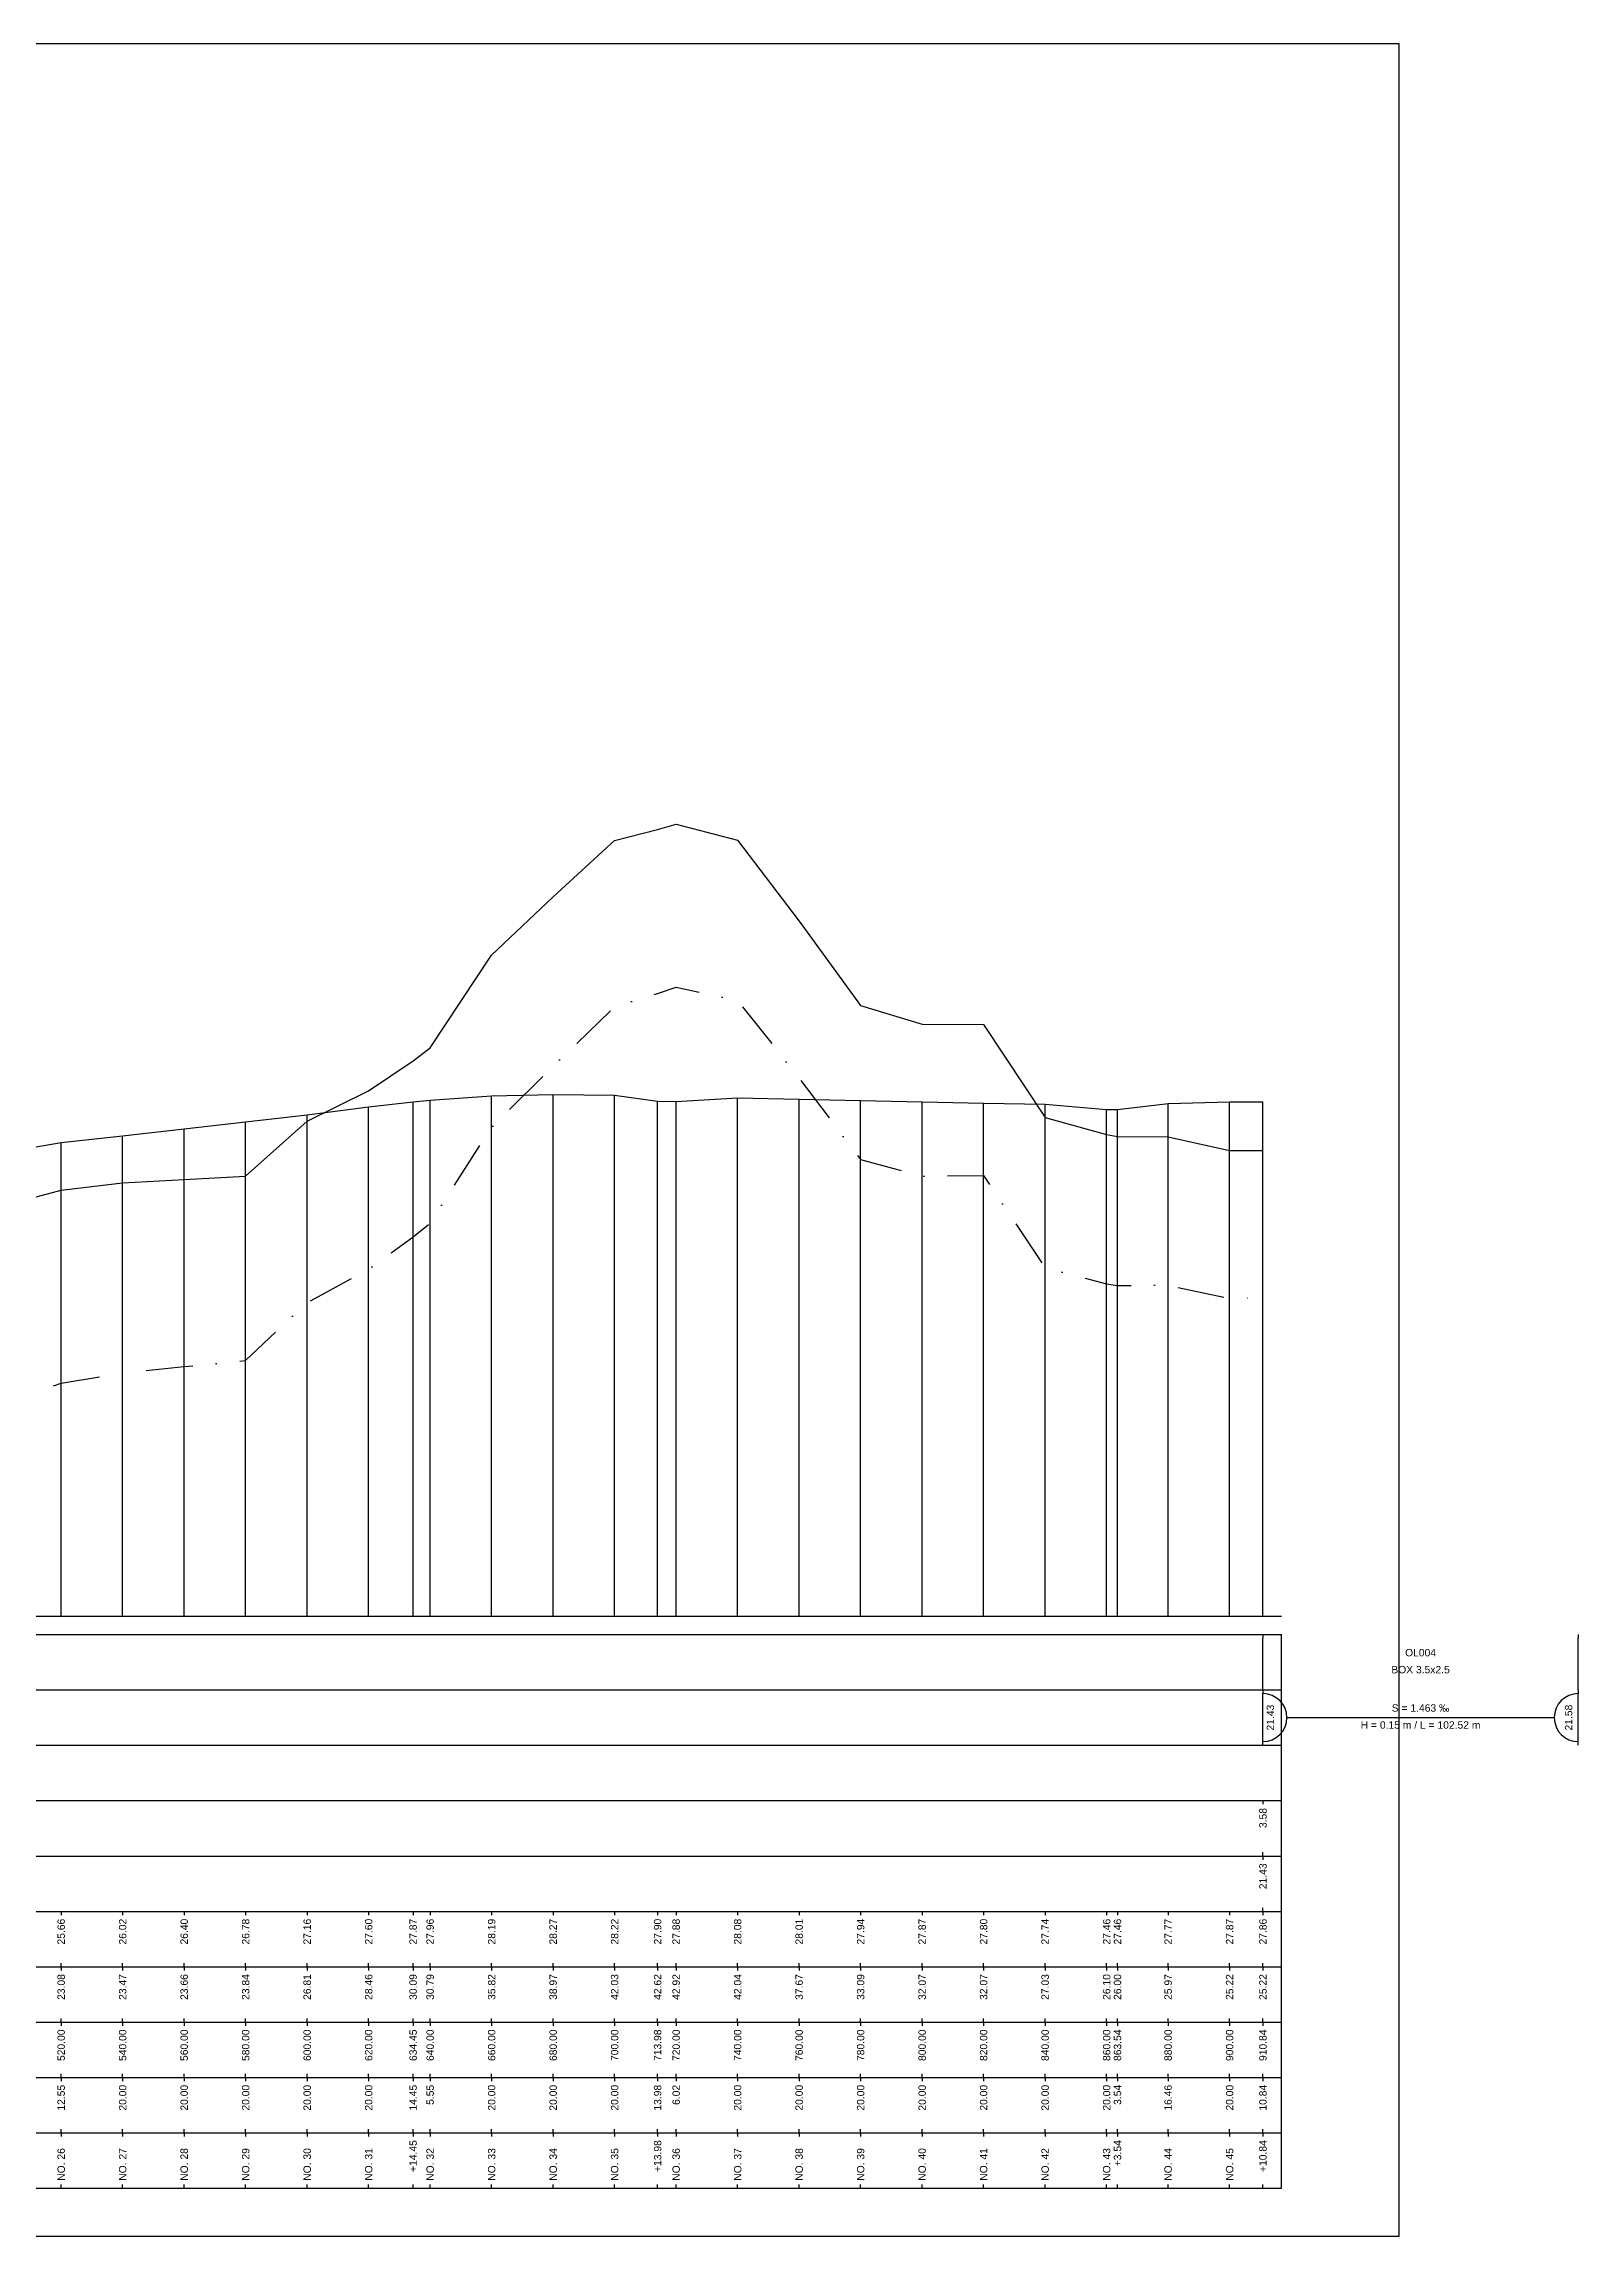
# Model space of a CAD drawing. Header units: millimetres. Extents: x -7351 to 135086, y 1419 to 5643.
# Drawn here: x 106812 to 107228, y 1419 to 2013 of the extents above; entities that cross this region are included whole.
import ezdxf
from ezdxf.enums import TextEntityAlignment as Align

# ---------------------------------------------------------------- set-up
doc = ezdxf.new("R2010")
doc.units = ezdxf.units.MM
doc.linetypes.add('DASHDOT', pattern=[25.4, 12.7, -6.35, 0, -6.35])
for name, color, linetype in [('KZ_종단_계획선', 1, 'Continuous'), ('KZ_종단_도각', 7, 'Continuous'), ('KZ_종단_수직선', 7, 'Continuous'), ('KZ_종단_암선1', 56, 'DASHDOT'), ('KZ_종단_지반선', 3, 'Continuous'), ('KZ_종단_테이블문자', 7, 'Continuous'), ('KZ_종단_테이블선', 7, 'Continuous')]:
    doc.layers.add(name, color=color, linetype=linetype)
doc.styles.get("Standard").update_dxf_attribs({"font": 'arial.ttf'})

msp = doc.modelspace()

# ---------------------------------------------------------------- linework, layer by layer
at = {"layer": 'KZ_종단_계획선'}
msp.add_lwpolyline([(106806.24, 1713.58), (106816.69, 1715.35), (106833.36, 1717.15), (106850.03, 1719.05), (106866.69, 1720.95), (106883.36, 1722.85), (106900.03, 1725.05), (106912.07, 1726.4), (106916.69, 1726.86), (106933.36, 1728.01), (106950.03, 1728.41), (106966.69, 1728.15), (106978.35, 1726.54), (106983.36, 1726.44), (107000.03, 1727.45), (107016.69, 1727.1), (107033.36, 1726.75), (107050.03, 1726.4), (107066.69, 1726.05), (107083.36, 1725.74), (107100.03, 1724.31), (107102.97, 1724.33), (107116.69, 1725.9), (107133.36, 1726.39), (107142.39, 1726.35), (107142.39, 1726.35)], dxfattribs=at)
at = {"layer": 'KZ_종단_도각'}
msp.add_lwpolyline([(106338.36, 1419.04), (107179.36, 1419.04), (107179.36, 2013.04), (106338.36, 2013.04)], close=True, dxfattribs=at)
at = {"layer": 'KZ_종단_수직선'}
for p, q in [((106883.36, 1587.04), (106883.36, 1722.85)), ((106900.03, 1587.04), (106900.03, 1725.05)), ((106912.07, 1587.04), (106912.07, 1726.4)), ((106916.69, 1587.04), (106916.69, 1726.86)), ((106933.36, 1587.04), (106933.36, 1728.01)), ((106950.03, 1587.04), (106950.03, 1728.41)), ((106966.69, 1587.04), (106966.69, 1728.15)), ((106978.34, 1587.04), (106978.34, 1726.54)), ((106983.36, 1587.04), (106983.36, 1726.44)), ((107000.03, 1587.04), (107000.03, 1727.45)), ((107016.69, 1587.04), (107016.69, 1727.1)), ((107033.36, 1587.04), (107033.36, 1726.75)), ((107050.03, 1587.04), (107050.03, 1726.4)), ((107066.69, 1587.04), (107066.69, 1726.05)), ((107083.36, 1587.04), (107083.36, 1725.74)), ((107100.03, 1587.04), (107100.03, 1724.31)), ((107102.98, 1587.04), (107102.98, 1724.33)), ((107116.69, 1587.04), (107116.69, 1725.9)), ((107133.36, 1587.04), (107133.36, 1726.39)), ((107142.39, 1587.04), (107142.39, 1726.35)), ((106833.36, 1587.04), (106833.36, 1717.15)), ((106850.03, 1587.04), (106850.03, 1719.05)), ((106866.69, 1587.04), (106866.69, 1720.95)), ((106816.69, 1587.04), (106816.69, 1715.35))]:
    msp.add_line(p, q, dxfattribs=at)
at = {"layer": 'KZ_종단_암선1', "flags": 128}
msp.add_lwpolyline([(106383.36, 1647), (106397.94, 1647.21), (106400.03, 1647.9), (106400.44, 1648.16), (106416.69, 1648.4), (106433.36, 1648.95), (106450.03, 1648.7), (106466.69, 1648.07), (106483.36, 1649.15), (106500.03, 1648.52), (106516.69, 1648.05), (106533.36, 1649.02), (106534.28, 1649.3), (106550.03, 1649.27), (106566.69, 1647.71), (106583.36, 1647.53), (106600.03, 1647.31), (106616.69, 1647.12), (106633.36, 1648.2), (106650.03, 1647.57), (106666.69, 1647.46), (106683.36, 1647.88), (106686.04, 1647.78), (106700.03, 1648.19), (106716.69, 1650.85), (106733.36, 1653.07), (106750.03, 1649.66), (106766.69, 1650.64), (106783.36, 1651.21), (106800.03, 1646.54), (106806.23, 1646.84), (106816.69, 1650.12), (106833.36, 1652.88), (106850.03, 1654.63), (106866.69, 1656.32), (106883.36, 1672.02), (106900.03, 1681.05), (106912.07, 1689.82), (106916.69, 1693.55), (106933.36, 1719.49), (106950.03, 1736.05), (106966.69, 1752.16), (106978.34, 1755.71), (106983.36, 1757.43), (107000.03, 1753.85), (107016.69, 1732.8), (107033.36, 1710.73), (107050.03, 1706.19), (107066.69, 1706.43), (107083.36, 1681.48), (107100.03, 1677.06), (107102.98, 1676.62), (107116.69, 1676.68), (107133.36, 1673.18), (107142.39, 1673.31)], dxfattribs=at)
at = {"layer": 'KZ_종단_지반선', "flags": 128}
msp.add_lwpolyline([(106806.23, 1699.69), (106816.69, 1702.46), (106833.36, 1704.4), (106850.03, 1705.34), (106866.69, 1706.22), (106883.36, 1721.11), (106900.03, 1729.32), (106912.07, 1737.5), (106916.69, 1741.01), (106933.36, 1766.13), (106950.03, 1781.88), (106966.69, 1797.18), (106978.34, 1800.16), (106983.36, 1801.64), (107000.03, 1797.25), (107016.69, 1775.37), (107033.36, 1752.5), (107050.03, 1747.38), (107066.69, 1747.37), (107083.36, 1722.17), (107100.03, 1717.52), (107102.98, 1717.03), (107116.69, 1716.9), (107133.36, 1713.16), (107142.39, 1713.16)], dxfattribs=at)
at = {"layer": 'KZ_종단_테이블문자'}
for p, q in [((107142.39, 1582.04), (107142.39, 1581.04)), ((107142.39, 1568.04), (107142.39, 1581.04)), ((107227.83, 1582.04), (107227.83, 1581.04)), ((107227.83, 1568.04), (107227.83, 1581.04)), ((107142.39, 1567.04), (107142.39, 1568.04)), ((107142.39, 1567.04), (107142.39, 1566.04)), ((107142.39, 1553.04), (107142.39, 1566.04)), ((107227.83, 1567.04), (107227.83, 1568.04)), ((107227.83, 1567.04), (107227.83, 1566.04)), ((107227.83, 1553.04), (107227.83, 1566.04)), ((107148.81, 1559.54), (107221.41, 1559.54)), ((107142.39, 1552.04), (107142.39, 1553.04)), ((107227.83, 1552.04), (107227.83, 1553.04))]:
    msp.add_line(p, q, dxfattribs=at)
for centre, start, end in [((107142.39, 1559.54), 270, 90), ((107227.83, 1559.54), 90, 270)]:
    msp.add_arc(centre, 6.5, start, end, dxfattribs=at)
at = {"layer": 'KZ_종단_테이블선'}
for p, q in [((106363.36, 1587.04), (107147.39, 1587.04)), ((106363.36, 1582.04), (107147.39, 1582.04)), ((107147.39, 1567.04), (107147.39, 1582.04)), ((106363.36, 1567.04), (107147.39, 1567.04)), ((107147.39, 1552.04), (107147.39, 1567.04)), ((106363.36, 1552.04), (107147.39, 1552.04)), ((107147.39, 1537.04), (107147.39, 1552.04)), ((106363.36, 1537.04), (107147.39, 1537.04)), ((107142.39, 1537.04), (107142.39, 1536.04)), ((107147.39, 1522.04), (107147.39, 1537.04)), ((106363.36, 1522.04), (107147.39, 1522.04)), ((107142.39, 1522.04), (107142.39, 1523.04)), ((107142.39, 1522.04), (107142.39, 1521.04)), ((107147.39, 1507.04), (107147.39, 1522.04)), ((106363.36, 1507.04), (107147.39, 1507.04)), ((106816.69, 1507.04), (106816.69, 1506.04)), ((106833.36, 1507.04), (106833.36, 1506.04)), ((106850.03, 1507.04), (106850.03, 1506.04)), ((106866.69, 1507.04), (106866.69, 1506.04)), ((106883.36, 1507.04), (106883.36, 1506.04)), ((106900.03, 1507.04), (106900.03, 1506.04)), ((106912.07, 1507.04), (106912.07, 1506.04)), ((106916.69, 1507.04), (106916.69, 1506.04)), ((106933.36, 1507.04), (106933.36, 1506.04)), ((106950.03, 1507.04), (106950.03, 1506.04)), ((106966.69, 1507.04), (106966.69, 1506.04)), ((106978.34, 1507.04), (106978.34, 1506.04)), ((106983.36, 1507.04), (106983.36, 1506.04)), ((107000.03, 1507.04), (107000.03, 1506.04)), ((107016.69, 1507.04), (107016.69, 1506.04)), ((107033.36, 1507.04), (107033.36, 1506.04)), ((107050.03, 1507.04), (107050.03, 1506.04)), ((107066.69, 1507.04), (107066.69, 1506.04)), ((107083.36, 1507.04), (107083.36, 1506.04)), ((107100.03, 1507.04), (107100.03, 1506.04)), ((107102.98, 1507.04), (107102.98, 1506.04)), ((107116.69, 1507.04), (107116.69, 1506.04)), ((107133.36, 1507.04), (107133.36, 1506.04)), ((107142.39, 1507.04), (107142.39, 1508.04)), ((107142.39, 1507.04), (107142.39, 1506.04)), ((107147.39, 1492.04), (107147.39, 1507.04)), ((106363.36, 1492.04), (107147.39, 1492.04)), ((106816.69, 1492.04), (106816.69, 1493.04)), ((106816.69, 1492.04), (106816.69, 1491.04)), ((106833.36, 1492.04), (106833.36, 1493.04)), ((106833.36, 1492.04), (106833.36, 1491.04)), ((106850.03, 1492.04), (106850.03, 1493.04)), ((106850.03, 1492.04), (106850.03, 1491.04)), ((106866.69, 1492.04), (106866.69, 1493.04)), ((106866.69, 1492.04), (106866.69, 1491.04)), ((106883.36, 1492.04), (106883.36, 1493.04)), ((106883.36, 1492.04), (106883.36, 1491.04)), ((106900.03, 1492.04), (106900.03, 1493.04)), ((106900.03, 1492.04), (106900.03, 1491.04)), ((106912.07, 1492.04), (106912.07, 1493.04)), ((106912.07, 1492.04), (106912.07, 1491.04)), ((106916.69, 1492.04), (106916.69, 1493.04)), ((106916.69, 1492.04), (106916.69, 1491.04)), ((106933.36, 1492.04), (106933.36, 1493.04)), ((106933.36, 1492.04), (106933.36, 1491.04)), ((106950.03, 1492.04), (106950.03, 1493.04)), ((106950.03, 1492.04), (106950.03, 1491.04)), ((106966.69, 1492.04), (106966.69, 1493.04)), ((106966.69, 1492.04), (106966.69, 1491.04)), ((106978.34, 1492.04), (106978.34, 1493.04)), ((106978.34, 1492.04), (106978.34, 1491.04)), ((106983.36, 1492.04), (106983.36, 1493.04)), ((106983.36, 1492.04), (106983.36, 1491.04)), ((107000.03, 1492.04), (107000.03, 1493.04)), ((107000.03, 1492.04), (107000.03, 1491.04)), ((107016.69, 1492.04), (107016.69, 1493.04)), ((107016.69, 1492.04), (107016.69, 1491.04)), ((107033.36, 1492.04), (107033.36, 1493.04)), ((107033.36, 1492.04), (107033.36, 1491.04)), ((107050.03, 1492.04), (107050.03, 1493.04)), ((107050.03, 1492.04), (107050.03, 1491.04)), ((107066.69, 1492.04), (107066.69, 1493.04)), ((107066.69, 1492.04), (107066.69, 1491.04)), ((107083.36, 1492.04), (107083.36, 1493.04)), ((107083.36, 1492.04), (107083.36, 1491.04)), ((107100.03, 1492.04), (107100.03, 1493.04)), ((107100.03, 1492.04), (107100.03, 1491.04)), ((107102.98, 1492.04), (107102.98, 1493.04)), ((107102.98, 1492.04), (107102.98, 1491.04)), ((107116.69, 1492.04), (107116.69, 1493.04)), ((107116.69, 1492.04), (107116.69, 1491.04)), ((107133.36, 1492.04), (107133.36, 1493.04)), ((107133.36, 1492.04), (107133.36, 1491.04)), ((107142.39, 1492.04), (107142.39, 1493.04)), ((107142.39, 1492.04), (107142.39, 1491.04)), ((107147.39, 1477.04), (107147.39, 1492.04)), ((106363.36, 1477.04), (107147.39, 1477.04)), ((106816.69, 1477.04), (106816.69, 1478.04)), ((106816.69, 1477.04), (106816.69, 1476.04)), ((106833.36, 1477.04), (106833.36, 1478.04)), ((106833.36, 1477.04), (106833.36, 1476.04)), ((106850.03, 1477.04), (106850.03, 1478.04)), ((106850.03, 1477.04), (106850.03, 1476.04)), ((106866.69, 1477.04), (106866.69, 1478.04)), ((106866.69, 1477.04), (106866.69, 1476.04)), ((106883.36, 1477.04), (106883.36, 1478.04)), ((106883.36, 1477.04), (106883.36, 1476.04)), ((106900.03, 1477.04), (106900.03, 1478.04)), ((106900.03, 1477.04), (106900.03, 1476.04)), ((106912.07, 1477.04), (106912.07, 1478.04)), ((106912.07, 1477.04), (106912.07, 1476.04)), ((106916.69, 1477.04), (106916.69, 1478.04)), ((106916.69, 1477.04), (106916.69, 1476.04)), ((106933.36, 1477.04), (106933.36, 1478.04)), ((106933.36, 1477.04), (106933.36, 1476.04)), ((106950.03, 1477.04), (106950.03, 1478.04)), ((106950.03, 1477.04), (106950.03, 1476.04)), ((106966.69, 1477.04), (106966.69, 1478.04)), ((106966.69, 1477.04), (106966.69, 1476.04)), ((106978.34, 1477.04), (106978.34, 1478.04)), ((106978.34, 1477.04), (106978.34, 1476.04)), ((106983.36, 1477.04), (106983.36, 1478.04)), ((106983.36, 1477.04), (106983.36, 1476.04)), ((107000.03, 1477.04), (107000.03, 1478.04)), ((107000.03, 1477.04), (107000.03, 1476.04)), ((107016.69, 1477.04), (107016.69, 1478.04)), ((107016.69, 1477.04), (107016.69, 1476.04)), ((107033.36, 1477.04), (107033.36, 1478.04)), ((107033.36, 1477.04), (107033.36, 1476.04)), ((107050.03, 1477.04), (107050.03, 1478.04)), ((107050.03, 1477.04), (107050.03, 1476.04)), ((107066.69, 1477.04), (107066.69, 1478.04)), ((107066.69, 1477.04), (107066.69, 1476.04)), ((107083.36, 1477.04), (107083.36, 1478.04)), ((107083.36, 1477.04), (107083.36, 1476.04)), ((107100.03, 1477.04), (107100.03, 1478.04)), ((107100.03, 1477.04), (107100.03, 1476.04)), ((107102.98, 1477.04), (107102.98, 1478.04)), ((107102.98, 1477.04), (107102.98, 1476.04)), ((107116.69, 1477.04), (107116.69, 1478.04)), ((107116.69, 1477.04), (107116.69, 1476.04)), ((107133.36, 1477.04), (107133.36, 1478.04)), ((107133.36, 1477.04), (107133.36, 1476.04)), ((107142.39, 1477.04), (107142.39, 1478.04)), ((107142.39, 1477.04), (107142.39, 1476.04)), ((107147.39, 1462.04), (107147.39, 1477.04)), ((106363.36, 1462.04), (107147.39, 1462.04)), ((106816.69, 1462.04), (106816.69, 1463.04)), ((106816.69, 1462.04), (106816.69, 1461.04)), ((106833.36, 1462.04), (106833.36, 1463.04)), ((106833.36, 1462.04), (106833.36, 1461.04)), ((106850.03, 1462.04), (106850.03, 1463.04)), ((106850.03, 1462.04), (106850.03, 1461.04)), ((106866.69, 1462.04), (106866.69, 1463.04)), ((106866.69, 1462.04), (106866.69, 1461.04)), ((106883.36, 1462.04), (106883.36, 1463.04)), ((106883.36, 1462.04), (106883.36, 1461.04)), ((106900.03, 1462.04), (106900.03, 1463.04)), ((106900.03, 1462.04), (106900.03, 1461.04)), ((106912.07, 1462.04), (106912.07, 1463.04)), ((106912.07, 1462.04), (106912.07, 1461.04)), ((106916.69, 1462.04), (106916.69, 1463.04)), ((106916.69, 1462.04), (106916.69, 1461.04)), ((106933.36, 1462.04), (106933.36, 1463.04)), ((106933.36, 1462.04), (106933.36, 1461.04)), ((106950.03, 1462.04), (106950.03, 1463.04)), ((106950.03, 1462.04), (106950.03, 1461.04)), ((106966.69, 1462.04), (106966.69, 1463.04)), ((106966.69, 1462.04), (106966.69, 1461.04)), ((106978.34, 1462.04), (106978.34, 1463.04)), ((106978.34, 1462.04), (106978.34, 1461.04)), ((106983.36, 1462.04), (106983.36, 1463.04)), ((106983.36, 1462.04), (106983.36, 1461.04)), ((107000.03, 1462.04), (107000.03, 1463.04)), ((107000.03, 1462.04), (107000.03, 1461.04)), ((107016.69, 1462.04), (107016.69, 1463.04)), ((107016.69, 1462.04), (107016.69, 1461.04)), ((107033.36, 1462.04), (107033.36, 1463.04)), ((107033.36, 1462.04), (107033.36, 1461.04)), ((107050.03, 1462.04), (107050.03, 1463.04)), ((107050.03, 1462.04), (107050.03, 1461.04)), ((107066.69, 1462.04), (107066.69, 1463.04)), ((107066.69, 1462.04), (107066.69, 1461.04)), ((107083.36, 1462.04), (107083.36, 1463.04)), ((107083.36, 1462.04), (107083.36, 1461.04)), ((107100.03, 1462.04), (107100.03, 1463.04)), ((107100.03, 1462.04), (107100.03, 1461.04)), ((107102.98, 1462.04), (107102.98, 1463.04)), ((107102.98, 1462.04), (107102.98, 1461.04)), ((107116.69, 1462.04), (107116.69, 1463.04)), ((107116.69, 1462.04), (107116.69, 1461.04)), ((107133.36, 1462.04), (107133.36, 1463.04)), ((107133.36, 1462.04), (107133.36, 1461.04)), ((107142.39, 1462.04), (107142.39, 1463.04)), ((107142.39, 1462.04), (107142.39, 1461.04)), ((107147.39, 1447.04), (107147.39, 1462.04)), ((106363.36, 1447.04), (107147.39, 1447.04)), ((106816.69, 1447.04), (106816.69, 1448.04)), ((106816.69, 1447.04), (106816.69, 1446.04)), ((106833.36, 1447.04), (106833.36, 1448.04)), ((106833.36, 1447.04), (106833.36, 1446.04)), ((106850.03, 1447.04), (106850.03, 1448.04)), ((106850.03, 1447.04), (106850.03, 1446.04)), ((106866.69, 1447.04), (106866.69, 1448.04)), ((106866.69, 1447.04), (106866.69, 1446.04)), ((106883.36, 1447.04), (106883.36, 1448.04)), ((106883.36, 1447.04), (106883.36, 1446.04)), ((106900.03, 1447.04), (106900.03, 1448.04)), ((106900.03, 1447.04), (106900.03, 1446.04)), ((106912.07, 1447.04), (106912.07, 1448.04)), ((106912.07, 1447.04), (106912.07, 1446.04)), ((106916.69, 1447.04), (106916.69, 1448.04)), ((106916.69, 1447.04), (106916.69, 1446.04)), ((106933.36, 1447.04), (106933.36, 1448.04)), ((106933.36, 1447.04), (106933.36, 1446.04)), ((106950.03, 1447.04), (106950.03, 1448.04)), ((106950.03, 1447.04), (106950.03, 1446.04)), ((106966.69, 1447.04), (106966.69, 1448.04)), ((106966.69, 1447.04), (106966.69, 1446.04)), ((106978.34, 1447.04), (106978.34, 1448.04)), ((106978.34, 1447.04), (106978.34, 1446.04)), ((106983.36, 1447.04), (106983.36, 1448.04)), ((106983.36, 1447.04), (106983.36, 1446.04)), ((107000.03, 1447.04), (107000.03, 1448.04)), ((107000.03, 1447.04), (107000.03, 1446.04)), ((107016.69, 1447.04), (107016.69, 1448.04)), ((107016.69, 1447.04), (107016.69, 1446.04)), ((107033.36, 1447.04), (107033.36, 1448.04)), ((107033.36, 1447.04), (107033.36, 1446.04)), ((107050.03, 1447.04), (107050.03, 1448.04)), ((107050.03, 1447.04), (107050.03, 1446.04)), ((107066.69, 1447.04), (107066.69, 1448.04)), ((107066.69, 1447.04), (107066.69, 1446.04)), ((107083.36, 1447.04), (107083.36, 1448.04)), ((107083.36, 1447.04), (107083.36, 1446.04)), ((107100.03, 1447.04), (107100.03, 1448.04)), ((107100.03, 1447.04), (107100.03, 1446.04)), ((107102.98, 1447.04), (107102.98, 1448.04)), ((107102.98, 1447.04), (107102.98, 1446.04)), ((107116.69, 1447.04), (107116.69, 1448.04)), ((107116.69, 1447.04), (107116.69, 1446.04)), ((107133.36, 1447.04), (107133.36, 1448.04)), ((107133.36, 1447.04), (107133.36, 1446.04)), ((107142.39, 1447.04), (107142.39, 1448.04)), ((107142.39, 1447.04), (107142.39, 1446.04)), ((107147.39, 1432.04), (107147.39, 1447.04)), ((106363.36, 1432.04), (107147.39, 1432.04)), ((106816.69, 1432.04), (106816.69, 1433.04)), ((106833.36, 1432.04), (106833.36, 1433.04)), ((106850.03, 1432.04), (106850.03, 1433.04)), ((106866.69, 1432.04), (106866.69, 1433.04)), ((106883.36, 1432.04), (106883.36, 1433.04)), ((106900.03, 1432.04), (106900.03, 1433.04)), ((106912.07, 1432.04), (106912.07, 1433.04)), ((106916.69, 1432.04), (106916.69, 1433.04)), ((106933.36, 1432.04), (106933.36, 1433.04)), ((106950.03, 1432.04), (106950.03, 1433.04)), ((106966.69, 1432.04), (106966.69, 1433.04)), ((106978.34, 1432.04), (106978.34, 1433.04)), ((106983.36, 1432.04), (106983.36, 1433.04)), ((107000.03, 1432.04), (107000.03, 1433.04)), ((107016.69, 1432.04), (107016.69, 1433.04)), ((107033.36, 1432.04), (107033.36, 1433.04)), ((107050.03, 1432.04), (107050.03, 1433.04)), ((107066.69, 1432.04), (107066.69, 1433.04)), ((107083.36, 1432.04), (107083.36, 1433.04)), ((107100.03, 1432.04), (107100.03, 1433.04)), ((107102.98, 1432.04), (107102.98, 1433.04)), ((107116.69, 1432.04), (107116.69, 1433.04)), ((107133.36, 1432.04), (107133.36, 1433.04)), ((107142.39, 1432.04), (107142.39, 1433.04))]:
    msp.add_line(p, q, dxfattribs=at)

# ---------------------------------------------------------------- texts
at = {"layer": 'KZ_종단_테이블문자'}
for s, p in [('OL004', (107185.11, 1575.54)), ('S = 1.463 ‰', (107185.11, 1560.54))]:
    msp.add_text(s, height=2, dxfattribs=at).set_placement(p, align=Align.BOTTOM_CENTER)
for s, p in [('BOX 3.5x2.5', (107185.11, 1573.54)), ('H = 0.15 m / L = 102.52 m', (107185.11, 1558.54))]:
    msp.add_text(s, height=2, dxfattribs=at).set_placement(p, align=Align.TOP_CENTER)
msp.add_text('21.43', height=2, rotation=90, dxfattribs=at).set_placement((107143.39, 1559.54), align=Align.TOP_CENTER)
msp.add_text('21.58', height=2, rotation=90, dxfattribs=at).set_placement((107226.83, 1559.54), align=Align.BOTTOM_CENTER)
for s, p in [('3.58', (107142.39, 1535.04)), ('21.43', (107142.39, 1520.04)), ('25.66', (106816.69, 1505.04)), ('26.02', (106833.36, 1505.04)), ('26.40', (106850.03, 1505.04)), ('26.78', (106866.69, 1505.04)), ('27.16', (106883.36, 1505.04)), ('27.60', (106900.03, 1505.04)), ('27.87', (106912.07, 1505.04)), ('27.96', (106916.69, 1505.04)), ('28.19', (106933.36, 1505.04)), ('28.27', (106950.03, 1505.04)), ('28.22', (106966.69, 1505.04)), ('27.90', (106978.34, 1505.04)), ('27.88', (106983.36, 1505.04)), ('28.08', (107000.03, 1505.04)), ('28.01', (107016.69, 1505.04)), ('27.94', (107033.36, 1505.04)), ('27.87', (107050.03, 1505.04)), ('27.80', (107066.69, 1505.04)), ('27.74', (107083.36, 1505.04)), ('27.46', (107100.03, 1505.04)), ('27.46', (107102.98, 1505.04)), ('27.77', (107116.69, 1505.04)), ('27.87', (107133.36, 1505.04)), ('27.86', (107142.39, 1505.04)), ('23.08', (106816.69, 1490.04)), ('23.47', (106833.36, 1490.04)), ('23.66', (106850.03, 1490.04)), ('23.84', (106866.69, 1490.04)), ('26.81', (106883.36, 1490.04)), ('28.46', (106900.03, 1490.04)), ('30.09', (106912.07, 1490.04)), ('30.79', (106916.69, 1490.04)), ('35.82', (106933.36, 1490.04)), ('38.97', (106950.03, 1490.04)), ('42.03', (106966.69, 1490.04)), ('42.62', (106978.34, 1490.04)), ('42.92', (106983.36, 1490.04)), ('42.04', (107000.03, 1490.04)), ('37.67', (107016.69, 1490.04)), ('33.09', (107033.36, 1490.04)), ('32.07', (107050.03, 1490.04)), ('32.07', (107066.69, 1490.04)), ('27.03', (107083.36, 1490.04)), ('26.10', (107100.03, 1490.04)), ('26.00', (107102.98, 1490.04)), ('25.97', (107116.69, 1490.04)), ('25.22', (107133.36, 1490.04)), ('25.22', (107142.39, 1490.04)), ('520.00', (106816.69, 1475.04)), ('540.00', (106833.36, 1475.04)), ('560.00', (106850.03, 1475.04)), ('580.00', (106866.69, 1475.04)), ('600.00', (106883.36, 1475.04)), ('620.00', (106900.03, 1475.04)), ('634.45', (106912.07, 1475.04)), ('640.00', (106916.69, 1475.04)), ('660.00', (106933.36, 1475.04)), ('680.00', (106950.03, 1475.04)), ('700.00', (106966.69, 1475.04)), ('713.98', (106978.34, 1475.04)), ('720.00', (106983.36, 1475.04)), ('740.00', (107000.03, 1475.04)), ('760.00', (107016.69, 1475.04)), ('780.00', (107033.36, 1475.04)), ('800.00', (107050.03, 1475.04)), ('820.00', (107066.69, 1475.04)), ('840.00', (107083.36, 1475.04)), ('860.00', (107100.03, 1475.04)), ('863.54', (107102.98, 1475.04)), ('880.00', (107116.69, 1475.04)), ('900.00', (107133.36, 1475.04)), ('910.84', (107142.39, 1475.04)), ('12.55', (106816.69, 1460.04)), ('20.00', (106833.36, 1460.04)), ('20.00', (106850.03, 1460.04)), ('20.00', (106866.69, 1460.04)), ('20.00', (106883.36, 1460.04)), ('20.00', (106900.03, 1460.04)), ('14.45', (106912.07, 1460.04)), ('5.55', (106916.69, 1460.04)), ('20.00', (106933.36, 1460.04)), ('20.00', (106950.03, 1460.04)), ('20.00', (106966.69, 1460.04)), ('13.98', (106978.34, 1460.04)), ('6.02', (106983.36, 1460.04)), ('20.00', (107000.03, 1460.04)), ('20.00', (107016.69, 1460.04)), ('20.00', (107033.36, 1460.04)), ('20.00', (107050.03, 1460.04)), ('20.00', (107066.69, 1460.04)), ('20.00', (107083.36, 1460.04)), ('20.00', (107100.03, 1460.04)), ('3.54', (107102.98, 1460.04)), ('16.46', (107116.69, 1460.04)), ('20.00', (107133.36, 1460.04)), ('10.84', (107142.39, 1460.04)), ('+14.45', (106912.07, 1445.04)), ('+13.98', (106978.34, 1445.04)), ('+3.54', (107102.98, 1445.04)), ('+10.84', (107142.39, 1445.04))]:
    msp.add_text(s, height=2, rotation=90, dxfattribs=at).set_placement(p, align=Align.MIDDLE_RIGHT)
for s, p in [('NO. 26', (106816.69, 1434.04)), ('NO. 27', (106833.36, 1434.04)), ('NO. 28', (106850.03, 1434.04)), ('NO. 29', (106866.69, 1434.04)), ('NO. 30', (106883.36, 1434.04)), ('NO. 31', (106900.03, 1434.04)), ('NO. 32', (106916.69, 1434.04)), ('NO. 33', (106933.36, 1434.04)), ('NO. 34', (106950.03, 1434.04)), ('NO. 35', (106966.69, 1434.04)), ('NO. 36', (106983.36, 1434.04)), ('NO. 37', (107000.03, 1434.04)), ('NO. 38', (107016.69, 1434.04)), ('NO. 39', (107033.36, 1434.04)), ('NO. 40', (107050.03, 1434.04)), ('NO. 41', (107066.69, 1434.04)), ('NO. 42', (107083.36, 1434.04)), ('NO. 43', (107100.03, 1434.04)), ('NO. 44', (107116.69, 1434.04)), ('NO. 45', (107133.36, 1434.04))]:
    msp.add_text(s, height=2, rotation=90, dxfattribs=at).set_placement(p, align=Align.MIDDLE_LEFT)

doc.saveas('drawing.dxf')
